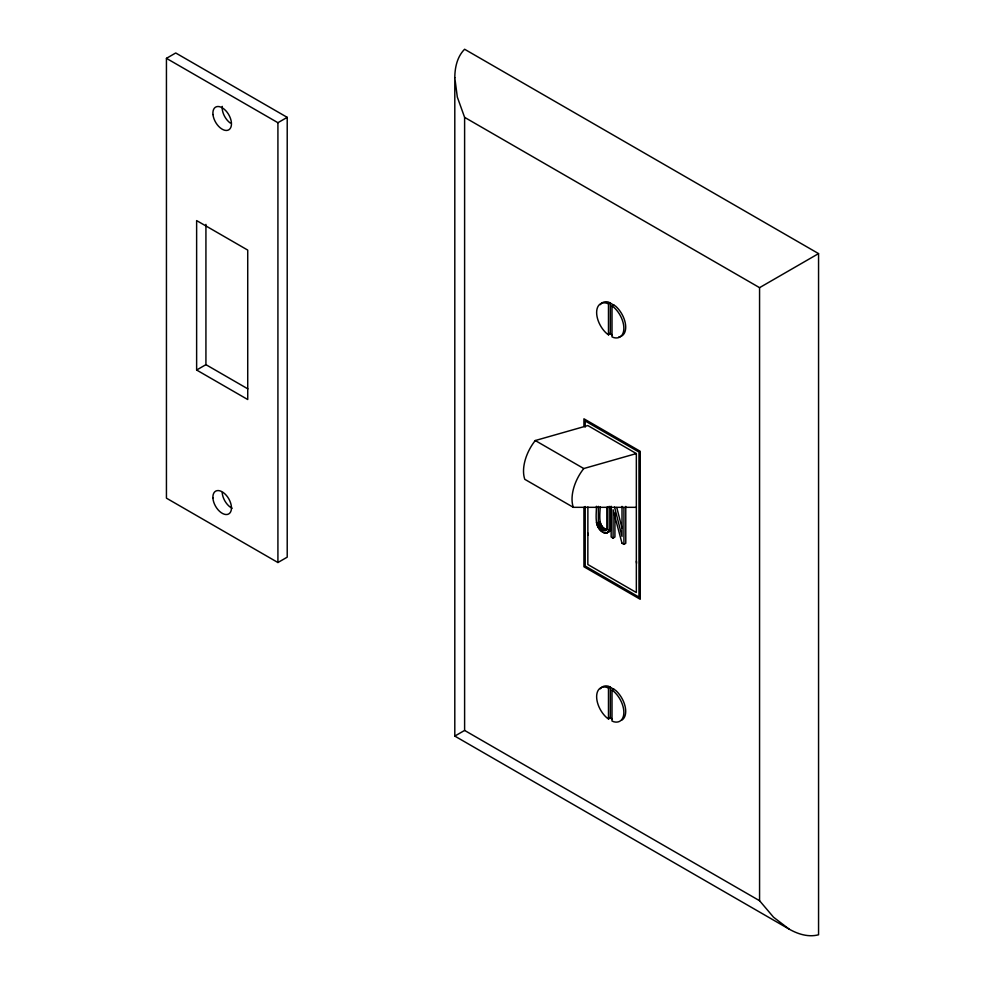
<?xml version="1.0" encoding="UTF-8"?>
<svg xmlns="http://www.w3.org/2000/svg" width="985" height="985" viewBox="0 0 985 985"><rect width="100%" height="100%" fill="white"/><g stroke="black" fill="none" stroke-linecap="round" stroke-linejoin="round"><path stroke-width="1.48" d="M600.173 506.807C600.21 513.062 597.169 528.797 607.56 529.351C603.411 532.922 598.868 527.098 598.338 523.146L598.338 506.339M607.277 528.317L607.277 506.918L607.289 528.329L605.713 530.423M611.156 506.253L611.156 537.01L613.076 538.118L614.923 537.047L614.911 513.173M613.076 538.118L613.076 509.762L622.015 543.277M622.015 506.376L622.003 536.443L614.554 507.078M625.77 506.413L625.783 543.326L623.924 544.373L623.936 507.472M587.885 506.967L587.836 564.516L636.347 592.527L636.347 453.568L587.836 425.557L535.261 440.541A33.921 19.589 -60 0 0 524.808 479.326L573.319 507.324L636.384 507.324M454.799 77.643C454.861 67.497 457.2 56.65 464.612 49.25L818.56 253.601L818.56 934.777C808.451 937.498 797.875 934.1 789.059 929.077L454.799 736.091L454.799 77.643L457.311 97.047L464.612 117.363L464.612 730.427L454.799 736.091M596.417 506.29C596.528 514.847 593.881 526.803 602.795 532.183C605.135 533.919 608.915 532.91 609.198 529.758L609.198 506.352M607.536 531.998L609.826 531.137L611.032 528.699L611.032 506.746M166.44 58.349L175.724 52.981L287.214 117.35L287.214 557.165L277.918 562.521L166.44 498.164L166.44 58.349L277.918 122.706L287.214 117.35M196.631 370.028L247.727 399.528L247.727 250.091L196.631 220.591L196.631 370.028L205.927 364.659L247.851 388.866M608.484 303.922L610.331 302.851L610.331 333.755L608.484 334.814L606.723 333.533A19.244 11.118 60 0 1 596.639 312.528A19.244 11.118 60 0 1 606.723 303.171L608.484 303.922L608.484 334.814M612.005 305.953L613.766 307.234A19.244 11.118 60 0 1 623.862 328.239A19.244 11.118 60 0 1 613.766 337.596L612.005 336.845L612.005 305.953L613.852 304.894M464.612 117.363L759.57 287.657L818.56 253.601M598.338 523.146L600.173 522.087M599.163 525.756L600.998 524.697M599.89 527.049L601.724 525.99M600.764 528.219L602.611 527.16M601.761 529.204L603.596 528.145M607.573 529.364A6.464 3.743 60 0 1 600.481 523.343L598.621 524.402A6.464 3.743 60 0 0 602.82 529.955L604.642 528.883M603.842 530.41L605.689 529.351M604.839 530.57L606.674 529.511M608.742 531.149L610.589 530.09M606.945 532.848L609.826 531.137M608.484 688.084L610.331 687.013L610.331 717.917L608.484 718.976L606.723 717.696A19.244 11.118 60 0 1 596.639 696.691A19.244 11.118 60 0 1 606.723 687.333L608.484 688.084L608.484 718.976M612.005 690.116L613.766 691.396A19.244 11.118 60 0 1 623.862 712.401A19.244 11.118 60 0 1 613.766 721.759L612.005 721.008L612.005 690.116L613.852 689.044M535.261 440.541L583.773 468.54L636.347 453.568M622.003 543.264L623.936 544.385M464.612 730.427L759.57 900.721L773.52 917.195L789.059 929.077M609.74 333.324L612.091 335.035M609.74 717.486L612.091 719.198M616.77 507.484L621.991 528.046M759.57 287.657L759.57 900.721M585.201 427.108L585.201 421.001L638.982 452.041L638.982 597.082L585.201 566.043L585.201 506.499M583.933 426.431L583.933 418.797L640.25 451.315L640.25 599.286L583.933 566.769L583.933 507.275M277.918 122.706L277.918 562.521M205.927 224.383L205.927 364.659M232.091 508.26A13.137 7.585 60 0 1 222.204 492.562M230.244 123.039A13.137 7.585 60 0 1 222.265 106.38M600.308 304.661A19.244 11.118 60 0 1 608.57 302.112L615.613 306.175A19.244 11.118 60 0 1 625.586 325.062A19.244 11.118 60 0 1 618.9 336.858M600.308 688.823A19.244 11.118 60 0 1 608.57 686.262L615.613 690.337A19.244 11.118 60 0 1 621.72 720.146M588.07 535.212A52.131 30.104 -60 0 1 587.897 533.082M636.581 563.211A52.131 30.104 -60 0 1 636.409 561.093M573.319 507.324A33.921 19.589 -60 0 1 583.773 468.54M596.43 522.395A9.197 5.319 60 0 0 602.808 532.183A9.197 5.319 60 0 0 609.21 529.77L611.032 528.699A9.197 5.319 60 0 1 607.548 532.011M606.994 529.24A6.464 3.743 60 0 1 602.82 529.955M212.908 497.917A13.137 7.585 60 0 0 227.35 514.453A13.137 7.585 60 0 0 226.279 495.295A13.137 7.585 60 0 0 212.908 497.917M212.969 114.543A13.137 7.585 60 0 0 227.83 130.254A13.137 7.585 60 0 0 225.737 110.628A13.137 7.585 60 0 0 212.969 114.543"/></g></svg>
